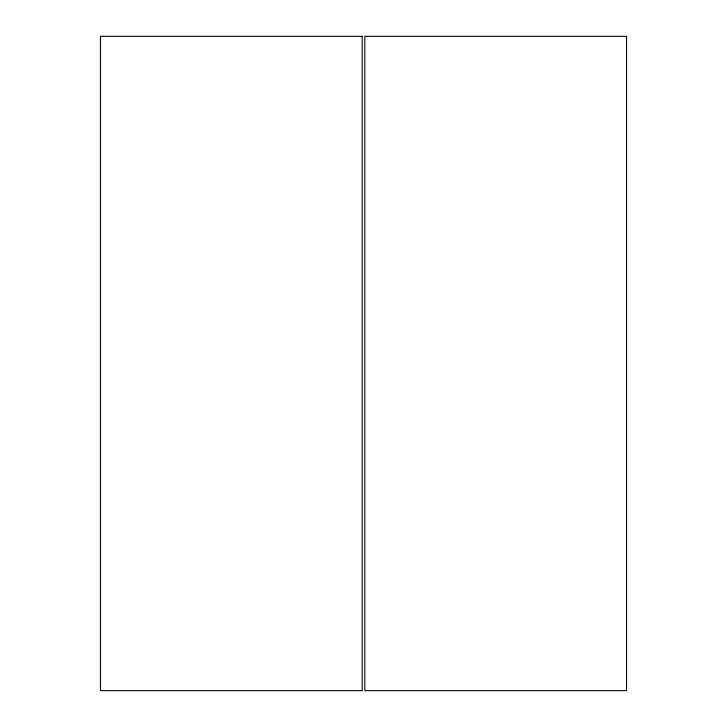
<?xml version="1.0" encoding="UTF-8"?>
<svg xmlns="http://www.w3.org/2000/svg" width="727" height="727" viewBox="0 0 727 727"><rect width="100%" height="100%" fill="white"/><g stroke="black" fill="none" stroke-linecap="round" stroke-linejoin="round"><path stroke-width="1.09" d="M362.191 36.35L100.471 36.35L100.471 690.65L362.191 690.65L362.191 36.35M626.529 36.35L364.809 36.35L364.809 690.65L626.529 690.65L626.529 36.35"/></g></svg>
